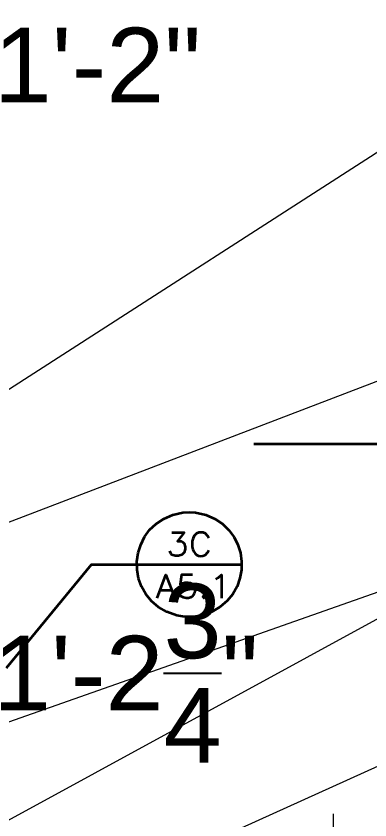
# Model space of a CAD drawing. Header units: inches. Extents: x 5 to 516, y -193 to 129.
# Drawn here: x 355.614 to 357.51, y -44.656 to -40.346 of the extents above; entities that cross this region are included whole.
import ezdxf

# ---------------------------------------------------------------- set-up
doc = ezdxf.new("R2010")
doc.units = ezdxf.units.IN
doc.header["$MEASUREMENT"] = 0
doc.layers.add('Highlight', color=210, linetype='Continuous')
doc.layers.add('PDF5_Geometry', color=7, linetype='Continuous')
doc.styles.get("Standard").update_dxf_attribs({"font": 'arial.ttf'})
doc.dimstyles.get("Standard").update_dxf_attribs({"dimtxt": 0.4, "dimasz": 0.18, "dimexe": 0.18, "dimexo": 0.0625, "dimgap": 0.09, "dimtad": 0, "dimtih": 1, "dimtoh": 1, "dimdec": 4, "dimlfac": 12, "dimzin": 0, "dimdsep": 46, "dimlunit": 4, "dimtxsty": 'Standard', "dimcen": 0.09, "dimadec": 3, "dimazin": 0, "dimtfac": 1, "dimtdec": 4, "dimtofl": 0, "dimtmove": 0, "dimatfit": 3, "dimfxl": 1, "dimtolj": 1, "dimtzin": 0, "dimarcsym": 0})

# ---------------------------------------------------------------- blocks, each defined once
blk = doc.blocks.new('*D80')
at = {"layer": 'Defpoints', "color": 0, "transparency": 16777216}
for p in [(355.2677, -40.6084), (354.101, -42.6568), (355.2677, -43.5246)]:
    blk.add_point(p, dxfattribs=at)
at = {"layer": 'Highlight', "color": 0, "lineweight": -2, "transparency": 16777216}
for p, q in [((354.101, -42.5943), (354.101, -40.4284)), ((355.2677, -43.4621), (355.2677, -40.4284)), ((354.281, -40.6084), (355.0877, -40.6084)), ((355.2677, -40.6084), (355.4477, -40.6084))]:
    blk.add_line(p, q, dxfattribs=at)
at = {"layer": 'Highlight', "color": 0, "transparency": 16777216}
for points in [[(354.281, -40.5784), (354.281, -40.6384), (354.101, -40.6084)], [(355.0877, -40.5784), (355.0877, -40.6384), (355.2677, -40.6084)]]:
    blk.add_solid(points, dxfattribs=at)
at = {"layer": 'Highlight', "color": 0, "transparency": 16777216, "insert": (356.0505, -40.6084), "char_height": 0.4, "attachment_point": 5}
blk.add_mtext('\\A1;1\'-2"', dxfattribs=at)
blk = doc.blocks.new('*D82')
at = {"layer": 'Defpoints', "color": 0, "transparency": 16777216}
for p in [(354.0388, -43.7355), (355.2677, -43.7123), (355.2677, -43.8691)]:
    blk.add_point(p, dxfattribs=at)
at = {"layer": 'Highlight', "color": 0, "lineweight": -2, "transparency": 16777216}
for p, q in [((355.2677, -43.7748), (355.2677, -44.0491)), ((354.0388, -43.798), (354.0388, -44.0491)), ((354.2188, -43.8691), (355.0877, -43.8691)), ((355.2677, -43.8691), (355.4477, -43.8691))]:
    blk.add_line(p, q, dxfattribs=at)
at = {"layer": 'Highlight', "color": 0, "transparency": 16777216}
for points in [[(354.2188, -43.8391), (354.2188, -43.8991), (354.0388, -43.8691)], [(355.0877, -43.8391), (355.0877, -43.8991), (355.2677, -43.8691)]]:
    blk.add_solid(points, dxfattribs=at)
at = {"layer": 'Highlight', "color": 0, "transparency": 16777216, "insert": (356.2022, -43.8691), "char_height": 0.4, "attachment_point": 5}
blk.add_mtext('\\A1;1\'-2{\\H1x;\\S3/4;}"', dxfattribs=at)

msp = doc.modelspace()

# ---------------------------------------------------------------- linework, layer by layer
at = {"layer": 'PDF5_Geometry', "lineweight": 15}
for points in [[(355.0365851, -42.6923438), (358.2899186, -40.5990103), (358.7888076, -40.5990103)], [(355.4232519, -43.116788), (358.2899189, -42.0190102), (358.7888078, -42.0190102)], [(353.7510286, -44.7723436), (358.289918, -43.1745657), (358.7865848, -43.1745657)], [(354.9199175, -45.0123437), (358.2899177, -43.1745658), (358.7865846, -43.1745658)], [(356.7465846, -44.7334546), (358.289918, -44.0345656), (358.788807, -44.0345656)], [(357.3154753, -45.3212325), (357.3154753, -44.9990102), (357.4099197, -44.9690102), (357.2254753, -44.936788), (357.3154753, -44.9045658), (357.3154753, -44.6234547)]]:
    msp.add_lwpolyline(points, dxfattribs=at)
at = {"layer": 'PDF5_Geometry', "lineweight": 35}
for points in [[(356.8888079, -42.6390104), (361.9243641, -42.6390104)], [(356.5088084, -43.0078991), (356.5421417, -43.0056769), (356.5765861, -43.0078991)], [(356.4499176, -43.1145659), (356.5154731, -43.1145659), (356.4799176, -43.1623436), (356.4976954, -43.1623436), (356.5099176, -43.1690103), (356.5154731, -43.1745659), (356.5210287, -43.1923437), (356.5210287, -43.2045659), (356.5154731, -43.2223437), (356.5032509, -43.2345659), (356.4854731, -43.2401214), (356.4676954, -43.2401214), (356.4499176, -43.2345659), (356.444362, -43.2278992), (356.4376953, -43.215677)], [(356.6465842, -43.1445658), (356.6410286, -43.1323436), (356.6288064, -43.1212324), (356.6165842, -43.1145658), (356.5932508, -43.1145658), (356.5810286, -43.1212324), (356.5688064, -43.1323436), (356.5632508, -43.1445658), (356.5576953, -43.1623436), (356.5576953, -43.1923436)], [(356.6288064, -43.2345658), (356.6410286, -43.2223436), (356.6465842, -43.2101213)], [(355.5632517, -43.8401212), (356.0188073, -43.2867879), (356.2610296, -43.2867879), (356.8232519, -43.2867879)], [(356.3699186, -43.4667879), (356.4176963, -43.3412323), (356.4654741, -43.4667879)], [(356.5599188, -43.3412324), (356.5010299, -43.3412324), (356.4943632, -43.3945657), (356.5010299, -43.3890102)], [(356.6854749, -43.365677), (356.6976971, -43.3590103), (356.7154749, -43.3412325), (356.7154749, -43.4667881)], [(356.3876956, -43.4245657), (356.4476956, -43.4245657)], [(356.4943632, -43.4545657), (356.4888076, -43.4423435)], [(356.6099195, -43.5601214), (356.5765861, -43.5656769), (356.5421417, -43.5678992), (356.5088084, -43.5656769), (356.475475, -43.5601214)]]:
    msp.add_lwpolyline(points, dxfattribs=at)
msp.add_lwpolyline([(356.6199186, -43.4545656), (356.614363, -43.4601212), (356.6199186, -43.4667878), (356.6254741, -43.4601212)], close=True, dxfattribs=at)
for points in [[(356.475475, -43.5601214), (356.1727343, -43.4778436), (356.1984009, -43.0524917), (356.5088084, -43.0078991)], [(356.5765861, -43.0078991), (356.886438, -43.0536584), (356.9120306, -43.4765843), (356.6099195, -43.5601214)], [(356.5576953, -43.1923436), (356.5639916, -43.2295287), (356.5921582, -43.2550288), (356.6288064, -43.2345658)], [(356.5010299, -43.3890102), (356.6069188, -43.3495101), (356.5867336, -43.5144731), (356.4943632, -43.4545657)]]:
    msp.add_open_spline(points, degree=3, dxfattribs=at)

# ---------------------------------------------------------------- dimensions: what is measured, and where the dimension line sits
at = {"layer": 'Highlight'}
dim = msp.add_linear_dim(base=(355.2676969, -40.6083997), p1=(354.1010291, -42.6567875), p2=(355.2676969, -43.5245656), angle=180, dimstyle='Standard', dxfattribs=at)
dim.commit()
dim.dimension.update_dxf_attribs({"geometry": '*D80', "text_midpoint": (356.0505209, -40.6083997)})
dim = msp.add_linear_dim(base=(355.2676969, -43.8691018), p1=(354.0388066, -43.7355341), p2=(355.2676969, -43.7123434), dimstyle='Standard', dxfattribs=at)
dim.commit()
dim.dimension.update_dxf_attribs({"geometry": '*D82', "text_midpoint": (356.2022262, -43.8691018)})

doc.saveas('drawing.dxf')
